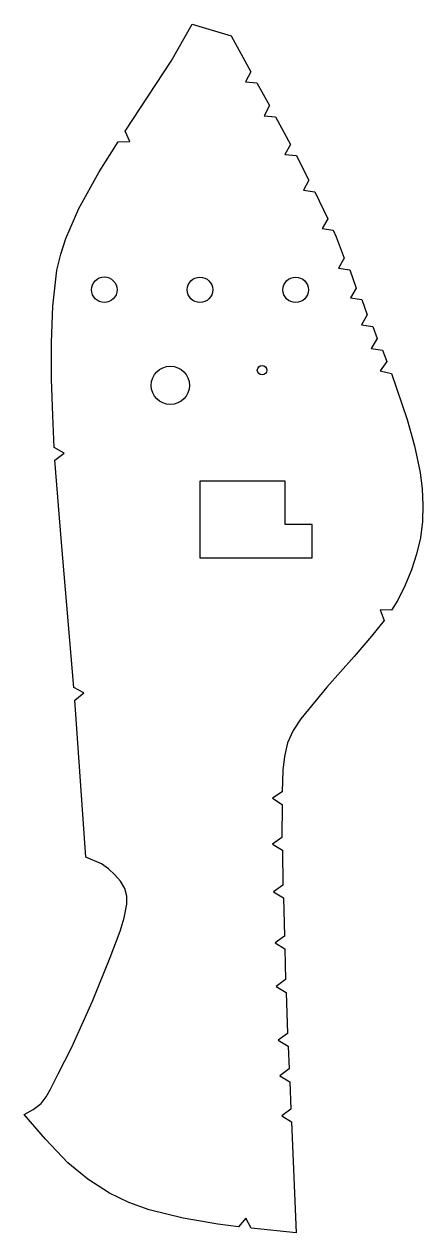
# Model space of a CAD drawing. Header units: millimetres. Extents: x -85 to 40, y 0 to 379.
import ezdxf

# ---------------------------------------------------------------- set-up
doc = ezdxf.new("R2010")
doc.units = ezdxf.units.MM
doc.layers.add('T001L001', color=7, linetype='Continuous')

msp = doc.modelspace()

# ---------------------------------------------------------------- linework, layer by layer
at = {"linetype": 'Continuous'}
msp.add_lwpolyline([(-30.14, 235.89), (-30.14, 211.81), (5.04, 211.81), (5.04, 222.22), (-3.43, 222.22), (-3.43, 235.89), (-30.14, 235.89)], dxfattribs=at)
for centre, radius in [((-60.14, 295.92), 4), ((-30.14, 295.89), 4), ((-0.14, 295.89), 4), ((-39.43, 265.92), 6), ((-10.66, 270.67), 1.5)]:
    msp.add_circle(centre, radius, dxfattribs=at)
at = {"layer": 'T001L001'}
for p, q in [((-39.19, 367.69), (-32.59, 379.25)), ((-32.59, 379.25), (-20.4, 375.56)), ((-20.4, 375.56), (-14.17, 364.31)), ((-53.59, 345.72), (-39.19, 367.69)), ((-14.17, 364.31), (-15.85, 361.11)), ((-15.85, 361.11), (-12.27, 360.81)), ((-12.27, 360.81), (-8.36, 353.69)), ((-8.36, 353.69), (-10.03, 350.49)), ((-10.03, 350.49), (-6.45, 350.16)), ((-6.45, 350.16), (-1.78, 341.53)), ((-52.17, 342.42), (-53.59, 345.72)), ((-61.75, 332.94), (-55.75, 342.37)), ((-55.75, 342.37), (-52.17, 342.42)), ((-1.78, 341.53), (-3.51, 338.38)), ((-3.51, 338.38), (0.08, 338)), ((0.08, 338), (0.43, 337.34)), ((0.43, 337.34), (4.04, 330.25)), ((-68.12, 321.46), (-61.75, 332.94)), ((4.04, 330.25), (2.29, 327.13)), ((2.29, 327.13), (5.84, 326.67)), ((5.84, 326.67), (9.96, 318.21)), ((-72.19, 311.96), (-68.12, 321.46)), ((9.96, 318.21), (8.13, 315.14)), ((8.13, 315.14), (11.66, 314.6)), ((-73.79, 307.06), (-72.19, 311.96)), ((11.66, 314.6), (12.6, 312.5)), ((12.6, 312.5), (15.09, 305.81)), ((-75.01, 302.06), (-73.79, 307.06)), ((15.09, 305.81), (13.27, 302.73)), ((-76.28, 290.73), (-75.01, 302.06)), ((13.27, 302.73), (16.8, 302.2)), ((16.8, 302.2), (18.87, 296.43)), ((18.87, 296.43), (17.05, 293.36)), ((17.05, 293.36), (20.58, 292.83)), ((20.58, 292.83), (22.33, 288.02)), ((-76.71, 279.35), (-76.28, 290.73)), ((22.33, 288.02), (20.5, 284.95)), ((20.5, 284.95), (24.03, 284.41)), ((24.03, 284.41), (25.37, 280.59)), ((-76.68, 267.89), (-76.71, 279.35)), ((25.37, 280.59), (23.54, 277.51)), ((23.54, 277.51), (27.07, 276.98)), ((27.07, 276.98), (28.5, 273.41)), ((28.5, 273.41), (26.39, 270.51)), ((26.39, 270.51), (29.87, 269.65)), ((29.87, 269.65), (34.8, 255.22)), ((-76.28, 256.44), (-76.68, 267.89)), ((-75.84, 246.43), (-76.28, 256.44)), ((34.8, 255.22), (37.11, 246.94)), ((37.11, 246.94), (38.89, 238.53)), ((-72.75, 244.63), (-75.84, 246.43)), ((-75.59, 242.44), (-72.75, 244.63)), ((-73.56, 216.56), (-75.59, 242.44)), ((38.89, 238.53), (39.5, 233.43)), ((39.5, 233.43), (39.73, 228.3)), ((39.73, 228.3), (39.6, 223.16)), ((39.6, 223.16), (39.01, 218.08)), ((-69.7, 171.15), (-73.56, 216.56)), ((39.01, 218.08), (37.8, 213)), ((37.8, 213), (36.17, 208.05)), ((36.17, 208.05), (34.21, 203.17)), ((34.21, 203.17), (31.93, 198.48)), ((31.93, 198.48), (29.92, 195.4)), ((29.92, 195.4), (26.39, 195.48)), ((26.39, 195.48), (27.58, 192.15)), ((27.58, 192.15), (23.62, 187.2)), ((23.62, 187.2), (18.19, 180.85)), ((18.19, 180.85), (9.6, 171.25)), ((-66.55, 169.39), (-69.7, 171.15)), ((9.6, 171.25), (1.47, 161.32)), ((-69.39, 167.16), (-66.55, 169.39)), ((-65.89, 117.83), (-69.39, 167.16)), ((1.47, 161.32), (-0.94, 157.66)), ((-0.94, 157.66), (-2.74, 153.7)), ((-2.74, 153.7), (-3.63, 149.48)), ((-3.63, 149.48), (-4.11, 145.14)), ((-4.11, 145.14), (-4.32, 138.4)), ((-4.32, 138.4), (-7.37, 136.42)), ((-7.37, 136.42), (-4.37, 134.39)), ((-4.37, 134.39), (-4.47, 124.05)), ((-4.47, 124.05), (-7.39, 121.94)), ((-7.39, 121.94), (-4.29, 120.06)), ((-61.01, 115.82), (-65.89, 117.83)), ((-4.29, 120.06), (-4.18, 109.09)), ((-58.8, 114.22), (-61.01, 115.82)), ((-56.85, 112.37), (-58.8, 114.22)), ((-55.09, 110.31), (-56.85, 112.37)), ((-53.7, 108), (-55.09, 110.31)), ((-53.11, 105.61), (-53.7, 108)), ((-4.18, 109.09), (-7.1, 106.99)), ((-7.1, 106.99), (-4, 105.11)), ((-53.95, 98.86), (-53.11, 103.12)), ((-53.11, 103.12), (-53.11, 105.61)), ((-4, 105.11), (-3.66, 93.09)), ((-55.14, 94.67), (-53.95, 98.86)), ((-58.24, 86.41), (-55.14, 94.67)), ((-3.66, 93.09), (-6.58, 90.98)), ((-6.58, 90.98), (-3.48, 89.1)), ((-3.48, 89.1), (-3.33, 79.45)), ((-63.78, 72.69), (-58.24, 86.41)), ((-3.33, 79.45), (-6.25, 77.34)), ((-6.25, 77.34), (-3.15, 75.46)), ((-70.41, 58.04), (-63.78, 72.69)), ((-3.15, 75.46), (-2.71, 62.53)), ((-2.71, 62.53), (-5.63, 60.42)), ((-74.55, 49.89), (-70.41, 58.04)), ((-5.63, 60.42), (-2.53, 58.54)), ((-2.53, 58.54), (-2.15, 51.41)), ((-76.99, 45.03), (-74.55, 49.89)), ((-2.15, 51.41), (-5.07, 49.3)), ((-5.07, 49.3), (-1.97, 47.43)), ((-1.97, 47.43), (-1.6, 38.81)), ((-79.96, 40.59), (-78.33, 42.72)), ((-78.33, 42.72), (-76.99, 45.03)), ((-85.24, 37.13), (-82.47, 38.73)), ((-82.47, 38.73), (-79.96, 40.59)), ((-1.6, 38.81), (-4.52, 36.7)), ((-78.56, 29.39), (-85.24, 37.13)), ((-4.52, 36.7), (-1.42, 34.82)), ((-1.42, 34.82), (0, 0)), ((-71.53, 22), (-78.56, 29.39)), ((-65.28, 16.87), (-71.53, 22)), ((-58.55, 12.45), (-65.28, 16.87)), ((-52.43, 9.53), (-58.55, 12.45)), ((-46.02, 7.24), (-52.43, 9.53)), ((-35.38, 4.65), (-46.02, 7.24)), ((-24.56, 2.74), (-35.38, 4.65)), ((-15.75, 4.62), (-18.08, 1.88)), ((-14.12, 1.42), (-15.75, 4.62)), ((-18.08, 1.88), (-24.56, 2.74)), ((0, 0), (-14.12, 1.42))]:
    msp.add_line(p, q, dxfattribs=at)

doc.saveas('drawing.dxf')
